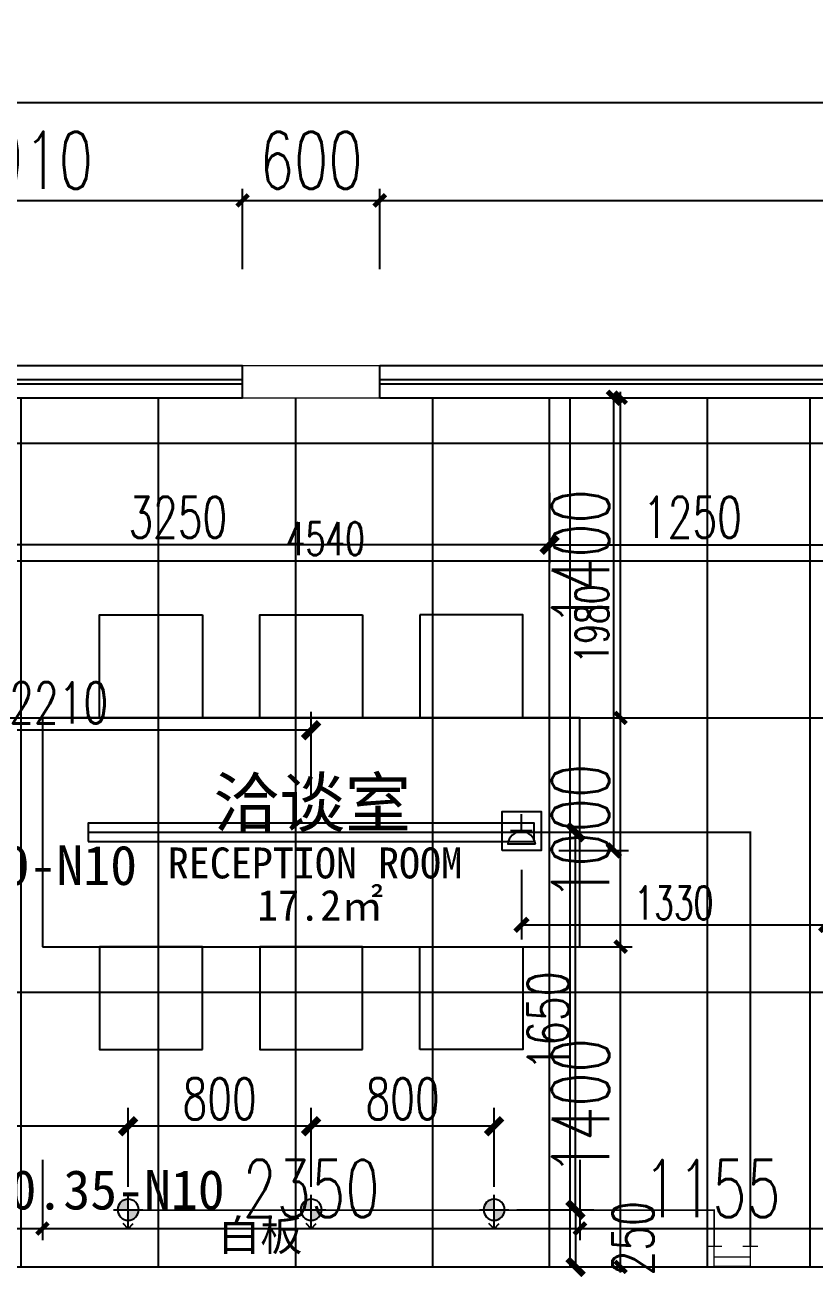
# Model space of a CAD drawing. Header units: millimetres. Extents: x 5625199 to 7433318, y -3316392 to -2552493.
# Drawn here: x 5901807 to 5905259, y -2583992 to -2578481 of the extents above; entities that cross this region are included whole.
import ezdxf

# ---------------------------------------------------------------- set-up
doc = ezdxf.new("R2010")
doc.units = ezdxf.units.MM
doc.header["$PDMODE"] = 35
doc.header["$PDSIZE"] = -10
doc.layers.add('001墙线', color=1, linetype='Continuous', lineweight=35)
for name, color, linetype in [('8', 8, 'Continuous'), ('PL-地坪线', 8, 'Continuous'), ('PL-天花', 30, 'Continuous'), ('PL-天花尺寸', 155, 'Continuous'), ('PL-文字标注', 2, 'Continuous'), ('PL-活动家具', 15, 'Continuous'), ('PL-灯具', 2, 'Continuous'), ('PL-灯具尺寸', 155, 'Continuous'), ('TXT【文字】', 8, 'Continuous'), ('开关', 1, 'Continuous'), ('插座', 1, 'Continuous')]:
    doc.layers.add(name, color=color, linetype=linetype)
doc.styles.add('STYLE2', font='simhei.ttf')
doc.styles.add('XZC', font='SIMPLEX.SHX', dxfattribs={"width": 0.7, "bigfont": 'hztxt.shx'})
doc.styles.add('标注-尺寸', font='simplex.shx', dxfattribs={"width": 0.7})
doc.styles.add('黑体', font='simhei.ttf')
doc.linetypes.add('LED_LINE', pattern='A,12.7,-5.08,["LED",XZC,S=2.54,R=0,X=-2.54,Y=-1.27],-6.35', length=24.13)
doc.dimstyles.new('100', dxfattribs={"dimtxt": 180, "dimasz": 70, "dimexe": 80, "dimexo": 100, "dimgap": 30, "dimtad": 1, "dimdec": 0, "dimrnd": 5, "dimdsep": 46, "dimtxsty": '标注-尺寸', "dimblk": 'ARCHTICK', "dimcen": 0.2, "dimdle": 5, "dimclrd": 8, "dimclre": 8, "dimclrt": 2, "dimadec": 0, "dimazin": 0, "dimtfac": 1, "dimtdec": 0, "dimtmove": 2, "dimatfit": 3, "dimldrblk": 'ccccc', "dimfxl": 300, "dimfxlon": 1, "dimtolj": 1, "dimtzin": 0, "dimarcsym": 0})
doc.dimstyles.new('MS55', dxfattribs={"dimscale": 0, "dimtxt": 5, "dimasz": 1, "dimexe": 1, "dimexo": 0.8, "dimgap": 1, "dimtad": 1, "dimdec": 0, "dimrnd": 5, "dimdsep": 46, "dimtxsty": '标注-尺寸', "dimblk": 'ARCHTICK', "dimcen": 0, "dimdle": 0.5, "dimclrd": 256, "dimclre": 256, "dimclrt": 50, "dimadec": 0, "dimazin": 0, "dimtfac": 1, "dimtdec": 0, "dimtix": 1, "dimtofl": 0, "dimtmove": 2, "dimatfit": 3, "dimldrblk": 'jt2', "dimfxl": 6, "dimfxlon": 1, "dimtvp": 1, "dimtolj": 1, "dimtzin": 0, "dimarcsym": 0})
doc.dimstyles.new('副本 100', dxfattribs={"dimscale": 0.8, "dimtxt": 180, "dimasz": 70, "dimexe": 80, "dimexo": 100, "dimgap": 30, "dimtad": 1, "dimdec": 0, "dimrnd": 5, "dimdsep": 46, "dimtxsty": '标注-尺寸', "dimblk": 'ARCHTICK', "dimcen": 0.2, "dimdle": 5, "dimclrd": 8, "dimclre": 8, "dimclrt": 2, "dimadec": 0, "dimazin": 0, "dimtfac": 1, "dimtdec": 0, "dimtmove": 2, "dimatfit": 3, "dimldrblk": 'ccccc', "dimfxl": 300, "dimfxlon": 1, "dimtolj": 1, "dimtzin": 0, "dimarcsym": 0})

# ---------------------------------------------------------------- blocks, each defined once
blk = doc.blocks.new('黑石hei10.cn06063789')
h = blk.add_hatch(color=8)
h.paths.add_polyline_path([(0, 42), (30, 42, 0.414214), (0, 72)])
h.paths.add_polyline_path([(0, 42), (-30, 42, 0.414214), (0, 12)])
at = {"color": 0}
for p, q in [((0, 96), (-14.6, 81.4)), ((0, 96), (0, 0)), ((0, 96), (14.6, 81.4)), ((-42, 42), (42, 42))]:
    blk.add_line(p, q, dxfattribs=at)
blk.add_circle((0, 42), 30, dxfattribs=at)
blk = doc.blocks.new('*U62')
at = {"layer": 'PL-灯具'}
blk.add_blockref('黑石hei10.cn06063789', (0, -42), dxfattribs=at)
blk = doc.blocks.new('_ArchTick')
at = {"color": 0, "linetype": 'ByBlock', "const_width": 0.4}
blk.add_lwpolyline([(-0.5, -0.5), (0.5, 0.5)], dxfattribs=at)
blk = doc.blocks.new('*D89')
at = {"layer": 'Defpoints', "color": 0, "transparency": 16777216}
for p in [(5904099.4, -2580425.3), (5905349.4, -2580425.3), (5905349.4, -2580752.3)]:
    blk.add_point(p, dxfattribs=at)
at = {"layer": 'PL-天花尺寸', "color": 8, "lineweight": -2, "ltscale": 500, "transparency": 16777216}
for p, q in [((5904099.4, -2580525.3), (5904099.4, -2580832.3)), ((5905349.4, -2580525.3), (5905349.4, -2580832.3)), ((5904094.4, -2580752.3), (5905354.4, -2580752.3))]:
    blk.add_line(p, q, dxfattribs=at)
at = {"layer": 'PL-天花尺寸', "color": 8, "linetype": 'ByBlock', "lineweight": -2, "transparency": 16777216, "xscale": 70, "yscale": 70, "zscale": 70, "rotation": 180}
blk.add_blockref('_ArchTick', (5904099.4, -2580752.3), dxfattribs=at)
at = {"layer": 'PL-天花尺寸', "color": 8, "linetype": 'ByBlock', "lineweight": -2, "transparency": 16777216, "xscale": 70, "yscale": 70, "zscale": 70}
blk.add_blockref('_ArchTick', (5905349.4, -2580752.3), dxfattribs=at)
at = {"layer": 'PL-天花尺寸', "color": 2, "ltscale": 500, "transparency": 16777216, "insert": (5904724.4, -2580632.3), "char_height": 180, "attachment_point": 5, "style": '标注-尺寸'}
blk.add_mtext('\\A1;1250', dxfattribs=at)
blk = doc.blocks.new('ccccc')
h = blk.add_hatch(color=44)
h.dxf.hatch_style = 1
h.paths.add_polyline_path([(-1.713, -1.115), (-1.349, -1.475), (0, 0), (-1.349, 1.475), (-1.713, 1.115), (-0.424, 0)])
at = {"color": 44}
for p, q in [((-1.349, 1.475), (-1.713, 1.115)), ((-1.713, 1.115), (-0.424, 0)), ((0, 0), (-1.349, 1.475)), ((-0.424, 0), (-5.067, 0)), ((-1.713, -1.115), (-0.424, 0)), ((0, 0), (-1.349, -1.475)), ((-1.349, -1.475), (-1.713, -1.115))]:
    blk.add_line(p, q, dxfattribs=at)
blk = doc.blocks.new('*D114')
at = {"layer": 'Defpoints', "color": 0, "transparency": 16777216}
for p in [(5903057.3, -2583294.4), (5903057.3, -2583659.3), (5903857.3, -2583659.3)]:
    blk.add_point(p, dxfattribs=at)
at = {"layer": 'PL-灯具尺寸', "color": 8, "lineweight": -2, "ltscale": 500, "transparency": 16777216}
for p, q in [((5903057.3, -2583559.3), (5903057.3, -2583214.4)), ((5903857.3, -2583559.3), (5903857.3, -2583214.4)), ((5903862.3, -2583294.4), (5903052.3, -2583294.4))]:
    blk.add_line(p, q, dxfattribs=at)
at = {"layer": 'PL-灯具尺寸', "color": 8, "linetype": 'ByBlock', "lineweight": -2, "transparency": 16777216, "xscale": 70, "yscale": 70, "zscale": 70, "rotation": 180}
blk.add_blockref('_ArchTick', (5903057.3, -2583294.4), dxfattribs=at)
at = {"layer": 'PL-灯具尺寸', "color": 8, "linetype": 'ByBlock', "lineweight": -2, "transparency": 16777216, "xscale": 70, "yscale": 70, "zscale": 70}
blk.add_blockref('_ArchTick', (5903857.3, -2583294.4), dxfattribs=at)
at = {"layer": 'PL-灯具尺寸', "color": 2, "ltscale": 500, "transparency": 16777216, "insert": (5903457.3, -2583174.4), "char_height": 180, "attachment_point": 5, "style": '标注-尺寸'}
blk.add_mtext('\\A1;800', dxfattribs=at)
blk = doc.blocks.new('*D115')
at = {"layer": 'Defpoints', "color": 0, "transparency": 16777216}
for p in [(5902257.3, -2583294.4), (5902257.3, -2583659.3), (5903057.3, -2583659.3)]:
    blk.add_point(p, dxfattribs=at)
at = {"layer": 'PL-灯具尺寸', "color": 8, "lineweight": -2, "ltscale": 500, "transparency": 16777216}
for p, q in [((5902257.3, -2583559.3), (5902257.3, -2583214.4)), ((5903057.3, -2583559.3), (5903057.3, -2583214.4)), ((5903062.3, -2583294.4), (5902252.3, -2583294.4))]:
    blk.add_line(p, q, dxfattribs=at)
at = {"layer": 'PL-灯具尺寸', "color": 8, "linetype": 'ByBlock', "lineweight": -2, "transparency": 16777216, "xscale": 70, "yscale": 70, "zscale": 70, "rotation": 180}
blk.add_blockref('_ArchTick', (5902257.3, -2583294.4), dxfattribs=at)
at = {"layer": 'PL-灯具尺寸', "color": 8, "linetype": 'ByBlock', "lineweight": -2, "transparency": 16777216, "xscale": 70, "yscale": 70, "zscale": 70}
blk.add_blockref('_ArchTick', (5903057.3, -2583294.4), dxfattribs=at)
at = {"layer": 'PL-灯具尺寸', "color": 2, "ltscale": 500, "transparency": 16777216, "insert": (5902657.3, -2583174.4), "char_height": 180, "attachment_point": 5, "style": '标注-尺寸'}
blk.add_mtext('\\A1;800', dxfattribs=at)
blk = doc.blocks.new('*D116')
at = {"layer": 'Defpoints', "color": 0, "transparency": 16777216}
for p in [(5900849.4, -2583294.4), (5900849.4, -2583659.3), (5902257.3, -2583659.3)]:
    blk.add_point(p, dxfattribs=at)
at = {"layer": 'PL-灯具尺寸', "color": 8, "lineweight": -2, "ltscale": 500, "transparency": 16777216}
for p, q in [((5900849.4, -2583559.3), (5900849.4, -2583214.4)), ((5902257.3, -2583559.3), (5902257.3, -2583214.4)), ((5902262.3, -2583294.4), (5900844.4, -2583294.4))]:
    blk.add_line(p, q, dxfattribs=at)
at = {"layer": 'PL-灯具尺寸', "color": 8, "linetype": 'ByBlock', "lineweight": -2, "transparency": 16777216, "xscale": 70, "yscale": 70, "zscale": 70, "rotation": 180}
blk.add_blockref('_ArchTick', (5900849.4, -2583294.4), dxfattribs=at)
at = {"layer": 'PL-灯具尺寸', "color": 8, "linetype": 'ByBlock', "lineweight": -2, "transparency": 16777216, "xscale": 70, "yscale": 70, "zscale": 70}
blk.add_blockref('_ArchTick', (5902257.3, -2583294.4), dxfattribs=at)
at = {"layer": 'PL-灯具尺寸', "color": 2, "ltscale": 500, "transparency": 16777216, "insert": (5901553.3, -2583174.4), "char_height": 180, "attachment_point": 5, "style": '标注-尺寸'}
blk.add_mtext('\\A1;1410', dxfattribs=at)
blk = doc.blocks.new('*D117')
at = {"layer": 'Defpoints', "color": 0, "transparency": 16777216}
for p in [(5903857.3, -2583659.3), (5903857.3, -2583909.3), (5904213.3, -2583909.3)]:
    blk.add_point(p, dxfattribs=at)
at = {"layer": 'PL-灯具尺寸', "color": 8, "lineweight": -2, "ltscale": 500, "transparency": 16777216}
for p, q in [((5903957.3, -2583659.3), (5904293.3, -2583659.3)), ((5904213.3, -2583654.3), (5904213.3, -2583914.3)), ((5903957.3, -2583909.3), (5904293.3, -2583909.3))]:
    blk.add_line(p, q, dxfattribs=at)
at = {"layer": 'PL-灯具尺寸', "color": 8, "linetype": 'ByBlock', "lineweight": -2, "transparency": 16777216, "xscale": 70, "yscale": 70, "zscale": 70}
for p, rotation in [((5904213.3, -2583659.3), 90), ((5904213.3, -2583909.3), 270)]:
    blk.add_blockref('_ArchTick', p, dxfattribs=dict(at, rotation=rotation))
at = {"layer": 'PL-灯具尺寸', "color": 2, "ltscale": 500, "transparency": 16777216, "insert": (5904464.8, -2583784.3), "char_height": 180, "attachment_point": 5, "rotation": 90, "style": '标注-尺寸'}
blk.add_mtext('\\A1;250', dxfattribs=at)
blk = doc.blocks.new('*D118')
at = {"layer": 'Defpoints', "color": 0, "transparency": 16777216}
for p in [(5904032.3, -2582009.3), (5904213.3, -2582009.3), (5903857.3, -2583659.3)]:
    blk.add_point(p, dxfattribs=at)
at = {"layer": 'PL-灯具尺寸', "color": 8, "lineweight": -2, "ltscale": 500, "transparency": 16777216}
for p, q in [((5904132.3, -2582009.3), (5904293.3, -2582009.3)), ((5904213.3, -2583664.3), (5904213.3, -2582004.3)), ((5903957.3, -2583659.3), (5904293.3, -2583659.3))]:
    blk.add_line(p, q, dxfattribs=at)
at = {"layer": 'PL-灯具尺寸', "color": 8, "linetype": 'ByBlock', "lineweight": -2, "transparency": 16777216, "xscale": 70, "yscale": 70, "zscale": 70}
for p, rotation in [((5904213.3, -2582009.3), 90), ((5904213.3, -2583659.3), 270)]:
    blk.add_blockref('_ArchTick', p, dxfattribs=dict(at, rotation=rotation))
at = {"layer": 'PL-灯具尺寸', "color": 2, "ltscale": 500, "transparency": 16777216, "insert": (5904093.3, -2582834.3), "char_height": 180, "attachment_point": 5, "rotation": 90, "style": '标注-尺寸'}
blk.add_mtext('\\A1;1650', dxfattribs=at)
blk = doc.blocks.new('*D119')
at = {"layer": 'Defpoints', "color": 0, "transparency": 16777216}
for p in [(5900849.4, -2581563), (5900849.4, -2582009.3), (5903057.3, -2582009.3)]:
    blk.add_point(p, dxfattribs=at)
at = {"layer": 'PL-灯具尺寸', "color": 8, "lineweight": -2, "ltscale": 500, "transparency": 16777216}
for p, q in [((5900849.4, -2581863), (5900849.4, -2581483)), ((5903057.3, -2581863), (5903057.3, -2581483)), ((5903062.3, -2581563), (5900844.4, -2581563))]:
    blk.add_line(p, q, dxfattribs=at)
at = {"layer": 'PL-灯具尺寸', "color": 8, "linetype": 'ByBlock', "lineweight": -2, "transparency": 16777216, "xscale": 70, "yscale": 70, "zscale": 70, "rotation": 180}
blk.add_blockref('_ArchTick', (5900849.4, -2581563), dxfattribs=at)
at = {"layer": 'PL-灯具尺寸', "color": 8, "linetype": 'ByBlock', "lineweight": -2, "transparency": 16777216, "xscale": 70, "yscale": 70, "zscale": 70}
blk.add_blockref('_ArchTick', (5903057.3, -2581563), dxfattribs=at)
at = {"layer": 'PL-灯具尺寸', "color": 2, "ltscale": 500, "transparency": 16777216, "insert": (5901953.3, -2581443), "char_height": 180, "attachment_point": 5, "style": '标注-尺寸'}
blk.add_mtext('\\A1;2210', dxfattribs=at)
blk = doc.blocks.new('G$CF87F0591')
at = {"layer": '001墙线', "const_width": 5.76}
blk.add_lwpolyline([(226.1, 89.8), (158.4, 89.8), (192.3, 89.8), (192.3, 2.9), (33.9, 2.9), (33.9, 89.8), (67.8, 89.8), (0, 89.8), (33.9, 89.8), (33.9, 43.3), (192.3, 43.3), (113.1, 43.3)], dxfattribs=at)
blk = doc.blocks.new('G$C5D224C30')
at = {"color": 1}
for p, q in [((85.2, 81.8), (85.2, 159)), ((131.9, 85.4), (36.7, 85.4)), ((145.8, 27.6), (24.5, 27.6))]:
    blk.add_line(p, q, dxfattribs=at)
blk.add_lwpolyline([(0, 0), (0, 170), (170.3, 170), (170.3, 0)], close=True, dxfattribs=at)
blk.add_arc((85.2, 20.8), 61, 6.4342, 173.5658, dxfattribs=at)
blk = doc.blocks.new('*D663')
at = {"layer": 'Defpoints', "color": 0, "transparency": 16777216}
for p in [(5903977.2, -2580109.3), (5904380.8, -2580109.3), (5903977.2, -2582088.4)]:
    blk.add_point(p, dxfattribs=at)
at = {"layer": '插座', "color": 8, "lineweight": -2, "ltscale": 500, "transparency": 16777216}
for p, q in [((5904140.8, -2580109.3), (5904444.8, -2580109.3)), ((5904380.8, -2582092.4), (5904380.8, -2580105.3)), ((5904140.8, -2582088.4), (5904444.8, -2582088.4))]:
    blk.add_line(p, q, dxfattribs=at)
at = {"layer": '插座', "color": 8, "linetype": 'ByBlock', "lineweight": -2, "transparency": 16777216, "xscale": 56, "yscale": 56, "zscale": 56}
for p, rotation in [((5904380.8, -2580109.3), 90), ((5904380.8, -2582088.4), 270)]:
    blk.add_blockref('_ArchTick', p, dxfattribs=dict(at, rotation=rotation))
at = {"layer": '插座', "color": 2, "ltscale": 500, "transparency": 16777216, "insert": (5904284.8, -2581098.8), "char_height": 144, "attachment_point": 5, "rotation": 90, "style": '标注-尺寸'}
blk.add_mtext('\\A1;1980', dxfattribs=at)
blk = doc.blocks.new('*D664')
at = {"layer": 'Defpoints', "color": 0, "transparency": 16777216}
for p in [(5903977.2, -2582088.4), (5905309.4, -2582088.4), (5905309.4, -2582413.8)]:
    blk.add_point(p, dxfattribs=at)
at = {"layer": '插座', "color": 8, "lineweight": -2, "ltscale": 500, "transparency": 16777216}
for p, q in [((5903977.2, -2582173.8), (5903977.2, -2582477.8)), ((5905309.4, -2582173.8), (5905309.4, -2582477.8)), ((5903973.2, -2582413.8), (5905313.4, -2582413.8))]:
    blk.add_line(p, q, dxfattribs=at)
at = {"layer": '插座', "color": 8, "linetype": 'ByBlock', "lineweight": -2, "transparency": 16777216, "xscale": 56, "yscale": 56, "zscale": 56, "rotation": 180}
blk.add_blockref('_ArchTick', (5903977.2, -2582413.8), dxfattribs=at)
at = {"layer": '插座', "color": 8, "linetype": 'ByBlock', "lineweight": -2, "transparency": 16777216, "xscale": 56, "yscale": 56, "zscale": 56}
blk.add_blockref('_ArchTick', (5905309.4, -2582413.8), dxfattribs=at)
at = {"layer": '插座', "color": 2, "ltscale": 500, "transparency": 16777216, "insert": (5904643.3, -2582317.8), "char_height": 144, "attachment_point": 5, "style": '标注-尺寸'}
blk.add_mtext('\\A1;1330', dxfattribs=at)
blk = doc.blocks.new('*D689')
at = {"layer": 'Defpoints', "color": 0, "transparency": 16777216}
for p in [(5900849.4, -2580285), (5904099.4, -2580425.3), (5900849.4, -2580752.3)]:
    blk.add_point(p, dxfattribs=at)
at = {"layer": 'PL-天花尺寸', "color": 8, "lineweight": -2, "ltscale": 500, "transparency": 16777216}
for p, q in [((5900849.4, -2580452.3), (5900849.4, -2580832.3)), ((5904099.4, -2580525.3), (5904099.4, -2580832.3)), ((5904104.4, -2580752.3), (5900844.4, -2580752.3))]:
    blk.add_line(p, q, dxfattribs=at)
at = {"layer": 'PL-天花尺寸', "color": 8, "linetype": 'ByBlock', "lineweight": -2, "transparency": 16777216, "xscale": 70, "yscale": 70, "zscale": 70, "rotation": 180}
blk.add_blockref('_ArchTick', (5900849.4, -2580752.3), dxfattribs=at)
at = {"layer": 'PL-天花尺寸', "color": 8, "linetype": 'ByBlock', "lineweight": -2, "transparency": 16777216, "xscale": 70, "yscale": 70, "zscale": 70}
blk.add_blockref('_ArchTick', (5904099.4, -2580752.3), dxfattribs=at)
at = {"layer": 'PL-天花尺寸', "color": 2, "ltscale": 500, "transparency": 16777216, "insert": (5902474.4, -2580632.3), "char_height": 180, "attachment_point": 5, "style": '标注-尺寸'}
blk.add_mtext('\\A1;3250', dxfattribs=at)
blk = doc.blocks.new('*D692')
at = {"layer": 'Defpoints', "color": 0, "transparency": 16777216}
for p in [(5900849.4, -2580537.6), (5905389.4, -2580537.6), (5905389.4, -2580821.9)]:
    blk.add_point(p, dxfattribs=at)
at = {"layer": 'PL-地坪线', "color": 8, "lineweight": -2, "ltscale": 500, "transparency": 16777216}
for p, q in [((5900849.4, -2580617.6), (5900849.4, -2580885.9)), ((5905389.4, -2580617.6), (5905389.4, -2580885.9)), ((5900845.4, -2580821.9), (5905393.4, -2580821.9))]:
    blk.add_line(p, q, dxfattribs=at)
at = {"layer": 'PL-地坪线', "color": 8, "linetype": 'ByBlock', "lineweight": -2, "transparency": 16777216, "xscale": 56, "yscale": 56, "zscale": 56, "rotation": 180}
blk.add_blockref('_ArchTick', (5900849.4, -2580821.9), dxfattribs=at)
at = {"layer": 'PL-地坪线', "color": 8, "linetype": 'ByBlock', "lineweight": -2, "transparency": 16777216, "xscale": 56, "yscale": 56, "zscale": 56}
blk.add_blockref('_ArchTick', (5905389.4, -2580821.9), dxfattribs=at)
at = {"layer": 'PL-地坪线', "color": 2, "ltscale": 500, "transparency": 16777216, "insert": (5903119.4, -2580725.9), "char_height": 144, "attachment_point": 5, "style": '标注-尺寸'}
blk.add_mtext('\\A1;4540', dxfattribs=at)
blk = doc.blocks.new('*D1221')
at = {"layer": '8', "lineweight": -2, "ltscale": 500, "transparency": 16777216}
for p, q in [((5900044.5, -2583909.3), (5900044.5, -2583859.3)), ((5900344.5, -2583909.3), (5899994.5, -2583909.3)), ((5900344.5, -2584049.3), (5899994.5, -2584049.3)), ((5900044.5, -2584049.3), (5900044.5, -2584099.3))]:
    blk.add_line(p, q, dxfattribs=at)
at = {"layer": 'Defpoints', "color": 0, "transparency": 16777216}
for p in [(5900044.5, -2583909.3), (5902316, -2583909.3), (5902316, -2584049.3)]:
    blk.add_point(p, dxfattribs=at)
at = {"layer": '8', "linetype": 'ByBlock', "lineweight": -2, "transparency": 16777216, "xscale": 50.00000000000001, "yscale": 50.00000000000001, "zscale": 50.00000000000001}
for p, rotation in [((5900044.5, -2583909.3), 270), ((5900044.5, -2584049.3), 90)]:
    blk.add_blockref('_ArchTick', p, dxfattribs=dict(at, rotation=rotation))
at = {"layer": '8', "color": 50, "ltscale": 500, "transparency": 16777216, "insert": (5899869.5, -2583979.3), "char_height": 250, "attachment_point": 5, "rotation": 90, "style": '标注-尺寸'}
blk.add_mtext('\\A1;140', dxfattribs=at)
blk = doc.blocks.new('jt2')
at = {"ltscale": 0.1}
blk.add_line((0, 0), (-1, 0), dxfattribs=at)
at = {"color": 6, "ltscale": 0.1}
blk.add_lwpolyline([(-1.22, 1.26), (-0.72, 1.5), (0.02, 0), (-0.72, -1.5), (-1.22, -1.26), (0, 0), (-1.22, 1.26)], dxfattribs=at)
blk = doc.blocks.new('*D1222')
at = {"layer": '8', "lineweight": -2, "ltscale": 500, "transparency": 16777216}
for p, q in [((5900344.5, -2580109.3), (5899994.5, -2580109.3)), ((5900044.5, -2583934.3), (5900044.5, -2580084.3)), ((5900344.5, -2583909.3), (5899994.5, -2583909.3))]:
    blk.add_line(p, q, dxfattribs=at)
at = {"layer": 'Defpoints', "color": 0, "transparency": 16777216}
for p in [(5900044.5, -2580109.3), (5903057.3, -2580109.3), (5902316, -2583909.3)]:
    blk.add_point(p, dxfattribs=at)
at = {"layer": '8', "linetype": 'ByBlock', "lineweight": -2, "transparency": 16777216, "xscale": 50.00000000000001, "yscale": 50.00000000000001, "zscale": 50.00000000000001}
for p, rotation in [((5900044.5, -2580109.3), 90), ((5900044.5, -2583909.3), 270)]:
    blk.add_blockref('_ArchTick', p, dxfattribs=dict(at, rotation=rotation))
at = {"layer": '8', "color": 50, "ltscale": 500, "transparency": 16777216, "insert": (5899869.5, -2582009.3), "char_height": 250, "attachment_point": 5, "rotation": 90, "style": '标注-尺寸'}
blk.add_mtext('\\A1;3800', dxfattribs=at)
blk = doc.blocks.new('*D1223')
at = {"layer": '8', "lineweight": -2, "ltscale": 500, "transparency": 16777216}
for p, q in [((5899862.7, -2580109.3), (5899512.7, -2580109.3)), ((5899562.7, -2580084.3), (5899562.7, -2598054.5)), ((5899862.7, -2598029.5), (5899512.7, -2598029.5))]:
    blk.add_line(p, q, dxfattribs=at)
at = {"layer": 'Defpoints', "color": 0, "transparency": 16777216}
for p in [(5903057.3, -2580109.3), (5899562.7, -2598029.5), (5903639.4, -2598029.5)]:
    blk.add_point(p, dxfattribs=at)
at = {"layer": '8', "linetype": 'ByBlock', "lineweight": -2, "transparency": 16777216, "xscale": 50.00000000000001, "yscale": 50.00000000000001, "zscale": 50.00000000000001}
for p, rotation in [((5899562.7, -2580109.3), 90), ((5899562.7, -2598029.5), 270)]:
    blk.add_blockref('_ArchTick', p, dxfattribs=dict(at, rotation=rotation))
at = {"layer": '8', "color": 50, "ltscale": 500, "transparency": 16777216, "insert": (5899387.7, -2589069.4), "char_height": 250, "attachment_point": 5, "rotation": 90, "style": '标注-尺寸'}
blk.add_mtext('\\A1;17920', dxfattribs=at)
blk = doc.blocks.new('*D1224')
at = {"layer": '8', "lineweight": -2, "ltscale": 500, "transparency": 16777216}
for p, q in [((5900849.4, -2579546.8), (5900849.4, -2579196.8)), ((5902757.3, -2579546.8), (5902757.3, -2579196.8)), ((5900824.4, -2579246.8), (5902782.3, -2579246.8))]:
    blk.add_line(p, q, dxfattribs=at)
at = {"layer": 'Defpoints', "color": 0, "transparency": 16777216}
for p in [(5902757.3, -2579246.8), (5902757.3, -2579969.3), (5900849.4, -2580994.1)]:
    blk.add_point(p, dxfattribs=at)
at = {"layer": '8', "linetype": 'ByBlock', "lineweight": -2, "transparency": 16777216, "xscale": 50.00000000000001, "yscale": 50.00000000000001, "zscale": 50.00000000000001, "rotation": 180}
blk.add_blockref('_ArchTick', (5900849.4, -2579246.8), dxfattribs=at)
at = {"layer": '8', "linetype": 'ByBlock', "lineweight": -2, "transparency": 16777216, "xscale": 50.00000000000001, "yscale": 50.00000000000001, "zscale": 50.00000000000001}
blk.add_blockref('_ArchTick', (5902757.3, -2579246.8), dxfattribs=at)
at = {"layer": '8', "color": 50, "ltscale": 500, "transparency": 16777216, "insert": (5901803.3, -2579071.8), "char_height": 250, "attachment_point": 5, "style": '标注-尺寸'}
blk.add_mtext('\\A1;1910', dxfattribs=at)
blk = doc.blocks.new('*D1225')
at = {"layer": '8', "lineweight": -2, "ltscale": 500, "transparency": 16777216}
for p, q in [((5900849.4, -2579120), (5900849.4, -2578770)), ((5927018.9, -2579120), (5927018.9, -2578770)), ((5927043.9, -2578820), (5900824.4, -2578820))]:
    blk.add_line(p, q, dxfattribs=at)
at = {"layer": 'Defpoints', "color": 0, "transparency": 16777216}
for p in [(5900849.4, -2578820), (5900849.4, -2580219.4), (5927018.9, -2580219.4)]:
    blk.add_point(p, dxfattribs=at)
at = {"layer": '8', "linetype": 'ByBlock', "lineweight": -2, "transparency": 16777216, "xscale": 50.00000000000001, "yscale": 50.00000000000001, "zscale": 50.00000000000001, "rotation": 180}
blk.add_blockref('_ArchTick', (5900849.4, -2578820), dxfattribs=at)
at = {"layer": '8', "linetype": 'ByBlock', "lineweight": -2, "transparency": 16777216, "xscale": 50.00000000000001, "yscale": 50.00000000000001, "zscale": 50.00000000000001}
blk.add_blockref('_ArchTick', (5927018.9, -2578820), dxfattribs=at)
at = {"layer": '8', "color": 50, "ltscale": 500, "transparency": 16777216, "insert": (5913934.2, -2578645), "char_height": 250, "attachment_point": 5, "style": '标注-尺寸'}
blk.add_mtext('\\A1;26170', dxfattribs=at)
blk = doc.blocks.new('*D1232')
at = {"layer": 'Defpoints', "color": 0, "transparency": 16777216}
for p in [(5900849.4, -2581939.3), (5901882.3, -2581939.3), (5901882.3, -2583741.7)]:
    blk.add_point(p, dxfattribs=at)
at = {"layer": 'TXT【文字】', "lineweight": -2, "ltscale": 500, "transparency": 16777216}
for p, q in [((5900849.4, -2583441.7), (5900849.4, -2583791.7)), ((5901882.3, -2583441.7), (5901882.3, -2583791.7)), ((5900824.4, -2583741.7), (5901907.3, -2583741.7))]:
    blk.add_line(p, q, dxfattribs=at)
at = {"layer": 'TXT【文字】', "linetype": 'ByBlock', "lineweight": -2, "transparency": 16777216, "xscale": 50.00000000000001, "yscale": 50.00000000000001, "zscale": 50.00000000000001, "rotation": 180}
blk.add_blockref('_ArchTick', (5900849.4, -2583741.7), dxfattribs=at)
at = {"layer": 'TXT【文字】', "linetype": 'ByBlock', "lineweight": -2, "transparency": 16777216, "xscale": 50.00000000000001, "yscale": 50.00000000000001, "zscale": 50.00000000000001}
blk.add_blockref('_ArchTick', (5901882.3, -2583741.7), dxfattribs=at)
at = {"layer": 'TXT【文字】', "color": 50, "ltscale": 500, "transparency": 16777216, "insert": (5901365.8, -2583566.7), "char_height": 250, "attachment_point": 5, "style": '标注-尺寸'}
blk.add_mtext('\\A1;1035', dxfattribs=at)
blk = doc.blocks.new('*D1233')
at = {"layer": 'Defpoints', "color": 0, "transparency": 16777216}
for p in [(5901882.3, -2581939.3), (5904232.3, -2582009.3), (5904232.3, -2583741.7)]:
    blk.add_point(p, dxfattribs=at)
at = {"layer": 'TXT【文字】', "lineweight": -2, "ltscale": 500, "transparency": 16777216}
for p, q in [((5901882.3, -2583441.7), (5901882.3, -2583791.7)), ((5904232.3, -2583441.7), (5904232.3, -2583791.7)), ((5901857.3, -2583741.7), (5904257.3, -2583741.7))]:
    blk.add_line(p, q, dxfattribs=at)
at = {"layer": 'TXT【文字】', "linetype": 'ByBlock', "lineweight": -2, "transparency": 16777216, "xscale": 50.00000000000001, "yscale": 50.00000000000001, "zscale": 50.00000000000001, "rotation": 180}
blk.add_blockref('_ArchTick', (5901882.3, -2583741.7), dxfattribs=at)
at = {"layer": 'TXT【文字】', "linetype": 'ByBlock', "lineweight": -2, "transparency": 16777216, "xscale": 50.00000000000001, "yscale": 50.00000000000001, "zscale": 50.00000000000001}
blk.add_blockref('_ArchTick', (5904232.3, -2583741.7), dxfattribs=at)
at = {"layer": 'TXT【文字】', "color": 50, "ltscale": 500, "transparency": 16777216, "insert": (5903057.3, -2583566.7), "char_height": 250, "attachment_point": 5, "style": '标注-尺寸'}
blk.add_mtext('\\A1;2350', dxfattribs=at)
blk = doc.blocks.new('*D1234')
at = {"layer": 'Defpoints', "color": 0, "transparency": 16777216}
for p in [(5904232.3, -2582009.3), (5905389.4, -2583076.1), (5905389.4, -2583741.7)]:
    blk.add_point(p, dxfattribs=at)
at = {"layer": 'TXT【文字】', "lineweight": -2, "ltscale": 500, "transparency": 16777216}
for p, q in [((5904232.3, -2583441.7), (5904232.3, -2583791.7)), ((5905389.4, -2583441.7), (5905389.4, -2583791.7)), ((5904207.3, -2583741.7), (5905414.4, -2583741.7))]:
    blk.add_line(p, q, dxfattribs=at)
at = {"layer": 'TXT【文字】', "linetype": 'ByBlock', "lineweight": -2, "transparency": 16777216, "xscale": 50.00000000000001, "yscale": 50.00000000000001, "zscale": 50.00000000000001, "rotation": 180}
blk.add_blockref('_ArchTick', (5904232.3, -2583741.7), dxfattribs=at)
at = {"layer": 'TXT【文字】', "linetype": 'ByBlock', "lineweight": -2, "transparency": 16777216, "xscale": 50.00000000000001, "yscale": 50.00000000000001, "zscale": 50.00000000000001}
blk.add_blockref('_ArchTick', (5905389.4, -2583741.7), dxfattribs=at)
at = {"layer": 'TXT【文字】', "color": 50, "ltscale": 500, "transparency": 16777216, "insert": (5904810.8, -2583566.7), "char_height": 250, "attachment_point": 5, "style": '标注-尺寸'}
blk.add_mtext('\\A1;1155', dxfattribs=at)
blk = doc.blocks.new('*D1235')
at = {"layer": 'Defpoints', "color": 0, "transparency": 16777216}
for p in [(5903757.3, -2582509.3), (5904410.4, -2582509.3), (5903876, -2583909.3)]:
    blk.add_point(p, dxfattribs=at)
at = {"layer": 'TXT【文字】', "lineweight": -2, "ltscale": 500, "transparency": 16777216}
for p, q in [((5904410.4, -2583934.3), (5904410.4, -2582484.3)), ((5904110.4, -2582509.3), (5904460.4, -2582509.3)), ((5904110.4, -2583909.3), (5904460.4, -2583909.3))]:
    blk.add_line(p, q, dxfattribs=at)
at = {"layer": 'TXT【文字】', "linetype": 'ByBlock', "lineweight": -2, "transparency": 16777216, "xscale": 50.00000000000001, "yscale": 50.00000000000001, "zscale": 50.00000000000001}
for p, rotation in [((5904410.4, -2582509.3), 90), ((5904410.4, -2583909.3), 270)]:
    blk.add_blockref('_ArchTick', p, dxfattribs=dict(at, rotation=rotation))
at = {"layer": 'TXT【文字】', "color": 50, "ltscale": 500, "transparency": 16777216, "insert": (5904235.4, -2583209.3), "char_height": 250, "attachment_point": 5, "rotation": 90, "style": '标注-尺寸'}
blk.add_mtext('\\A1;1400', dxfattribs=at)
blk = doc.blocks.new('*D1236')
at = {"layer": 'Defpoints', "color": 0, "transparency": 16777216}
for p in [(5904132.3, -2581509.3), (5904410.4, -2581509.3), (5903757.3, -2582509.3)]:
    blk.add_point(p, dxfattribs=at)
at = {"layer": 'TXT【文字】', "lineweight": -2, "ltscale": 500, "transparency": 16777216}
for p, q in [((5904410.4, -2582534.3), (5904410.4, -2581484.3)), ((5904172.3, -2581509.3), (5904460.4, -2581509.3)), ((5904110.4, -2582509.3), (5904460.4, -2582509.3))]:
    blk.add_line(p, q, dxfattribs=at)
at = {"layer": 'TXT【文字】', "linetype": 'ByBlock', "lineweight": -2, "transparency": 16777216, "xscale": 50.00000000000001, "yscale": 50.00000000000001, "zscale": 50.00000000000001}
for p, rotation in [((5904410.4, -2581509.3), 90), ((5904410.4, -2582509.3), 270)]:
    blk.add_blockref('_ArchTick', p, dxfattribs=dict(at, rotation=rotation))
at = {"layer": 'TXT【文字】', "color": 50, "ltscale": 500, "transparency": 16777216, "insert": (5904235.4, -2582009.3), "char_height": 250, "attachment_point": 5, "rotation": 90, "style": '标注-尺寸'}
blk.add_mtext('\\A1;1000', dxfattribs=at)
blk = doc.blocks.new('*D1237')
at = {"layer": 'Defpoints', "color": 0, "transparency": 16777216}
for p in [(5904132.3, -2580109.3), (5904410.4, -2580109.3), (5904132.3, -2581509.3)]:
    blk.add_point(p, dxfattribs=at)
at = {"layer": 'TXT【文字】', "lineweight": -2, "ltscale": 500, "transparency": 16777216}
for p, q in [((5904172.3, -2580109.3), (5904460.4, -2580109.3)), ((5904410.4, -2581534.3), (5904410.4, -2580084.3)), ((5904172.3, -2581509.3), (5904460.4, -2581509.3))]:
    blk.add_line(p, q, dxfattribs=at)
at = {"layer": 'TXT【文字】', "linetype": 'ByBlock', "lineweight": -2, "transparency": 16777216, "xscale": 50.00000000000001, "yscale": 50.00000000000001, "zscale": 50.00000000000001}
for p, rotation in [((5904410.4, -2580109.3), 90), ((5904410.4, -2581509.3), 270)]:
    blk.add_blockref('_ArchTick', p, dxfattribs=dict(at, rotation=rotation))
at = {"layer": 'TXT【文字】', "color": 50, "ltscale": 500, "transparency": 16777216, "insert": (5904235.4, -2580809.3), "char_height": 250, "attachment_point": 5, "rotation": 90, "style": '标注-尺寸'}
blk.add_mtext('\\A1;1400', dxfattribs=at)
blk = doc.blocks.new('*D1281')
at = {"layer": '8', "lineweight": -2, "ltscale": 500, "transparency": 16777216}
for p, q in [((5902757.3, -2579546.8), (5902757.3, -2579196.8)), ((5903357.3, -2579546.8), (5903357.3, -2579196.8)), ((5902732.3, -2579246.8), (5903382.3, -2579246.8))]:
    blk.add_line(p, q, dxfattribs=at)
at = {"layer": 'Defpoints', "color": 0, "transparency": 16777216}
for p in [(5903357.3, -2579246.8), (5902757.3, -2579969.3), (5903357.3, -2579969.3)]:
    blk.add_point(p, dxfattribs=at)
at = {"layer": '8', "linetype": 'ByBlock', "lineweight": -2, "transparency": 16777216, "xscale": 50.00000000000001, "yscale": 50.00000000000001, "zscale": 50.00000000000001, "rotation": 180}
blk.add_blockref('_ArchTick', (5902757.3, -2579246.8), dxfattribs=at)
at = {"layer": '8', "linetype": 'ByBlock', "lineweight": -2, "transparency": 16777216, "xscale": 50.00000000000001, "yscale": 50.00000000000001, "zscale": 50.00000000000001}
blk.add_blockref('_ArchTick', (5903357.3, -2579246.8), dxfattribs=at)
at = {"layer": '8', "color": 50, "ltscale": 500, "transparency": 16777216, "insert": (5903057.3, -2579071.8), "char_height": 250, "attachment_point": 5, "style": '标注-尺寸'}
blk.add_mtext('\\A1;600', dxfattribs=at)
blk = doc.blocks.new('*D1282')
at = {"layer": '8', "lineweight": -2, "ltscale": 500, "transparency": 16777216}
for p, q in [((5903357.3, -2579546.8), (5903357.3, -2579196.8)), ((5908757.3, -2579546.8), (5908757.3, -2579196.8)), ((5903332.3, -2579246.8), (5908782.3, -2579246.8))]:
    blk.add_line(p, q, dxfattribs=at)
at = {"layer": 'Defpoints', "color": 0, "transparency": 16777216}
for p in [(5908757.3, -2579246.8), (5903357.3, -2579969.3), (5908757.3, -2579969.3)]:
    blk.add_point(p, dxfattribs=at)
at = {"layer": '8', "linetype": 'ByBlock', "lineweight": -2, "transparency": 16777216, "xscale": 50.00000000000001, "yscale": 50.00000000000001, "zscale": 50.00000000000001, "rotation": 180}
blk.add_blockref('_ArchTick', (5903357.3, -2579246.8), dxfattribs=at)
at = {"layer": '8', "linetype": 'ByBlock', "lineweight": -2, "transparency": 16777216, "xscale": 50.00000000000001, "yscale": 50.00000000000001, "zscale": 50.00000000000001}
blk.add_blockref('_ArchTick', (5908757.3, -2579246.8), dxfattribs=at)
at = {"layer": '8', "color": 50, "ltscale": 500, "transparency": 16777216, "insert": (5906057.3, -2579071.8), "char_height": 250, "attachment_point": 5, "style": '标注-尺寸'}
blk.add_mtext('\\A1;5400', dxfattribs=at)

msp = doc.modelspace()

# ---------------------------------------------------------------- hatches: boundary and pattern name
at = {"layer": 'PL-地坪线', "ltscale": 500}
h = msp.add_hatch(dxfattribs=at)
h.set_pattern_fill('_USER', color=250, scale=600, angle=90, pattern_type=0)
h.set_pattern_definition([(90, (5905389.4, -2583909.3), (-600, 4e-14), [])])
h.paths.add_polyline_path([(5903357.27, -2580109.31), (5902757.27, -2580109.31), (5900849.36, -2580109.31), (5900849.36, -2583909.31), (5902909.37, -2583909.31), (5905389.39, -2583909.31), (5905389.39, -2580109.31)])
h = msp.add_hatch(dxfattribs=at)
h.set_pattern_fill('_USER', color=250, scale=1200, pattern_type=0)
h.set_pattern_definition([(0, (5905389.4, -2583909.3), (0, 1200), [])])
h.paths.add_polyline_path([(5903357.27, -2580109.31), (5902757.27, -2580109.31), (5900849.36, -2580109.31), (5900849.36, -2583909.31), (5902909.37, -2583909.31), (5905389.39, -2583909.31), (5905389.39, -2580109.31)])
h = msp.add_hatch(dxfattribs=at)
h.set_pattern_fill('_USER', color=250, scale=1200, angle=90, pattern_type=0)
h.set_pattern_definition([(90, (5919849.4, -2585359.4), (-1200, 7e-14), [])])
h.paths.add_polyline_path([(5927018.95, -2585729.48), (5927018.95, -2585339.42), (5925478.78, -2585339.42), (5925328.78, -2585339.42), (5923168.78, -2585339.42), (5923068.78, -2585339.42), (5923018.78, -2585339.42), (5923018.78, -2585289.42), (5923018.78, -2585189.42), (5923018.78, -2580509.31), (5923018.78, -2580109.31), (5922418.78, -2580109.31), (5921357.27, -2580109.31), (5920757.27, -2580109.31), (5915357.27, -2580109.31), (5914757.27, -2580109.31), (5909357.27, -2580109.31), (5908757.27, -2580109.31), (5905389.39, -2580109.31), (5905389.39, -2583909.31), (5905389.39, -2584049.31), (5905389.39, -2585189.42), (5907850.52, -2585189.42), (5907850.52, -2584589.42), (5908000.52, -2584589.42), (5908600.52, -2584589.42), (5908750.52, -2584589.42), (5908750.52, -2585189.42), (5912854.13, -2585189.42), (5912854.13, -2584589.42), (5913004.13, -2584589.42), (5913004.13, -2585339.42), (5915404.13, -2585339.42), (5915404.13, -2584589.42), (5915554.13, -2584589.42), (5915554.13, -2585189.42), (5919699.42, -2585189.42), (5919699.42, -2584589.42), (5919849.42, -2584589.42), (5919849.42, -2585339.42), (5919849.42, -2585349.42), (5919849.42, -2585359.42), (5919849.42, -2587719.42), (5919849.42, -2587729.42), (5919849.42, -2587739.42), (5919849.42, -2588489.42), (5919699.42, -2588489.42), (5919699.42, -2587889.42), (5915554.13, -2587889.42), (5915554.13, -2588489.42), (5915404.13, -2588489.42), (5915404.13, -2587739.42), (5913004.13, -2587739.42), (5913004.13, -2588489.42), (5912854.13, -2588489.42), (5912854.13, -2587889.42), (5908750.52, -2587889.42), (5908750.52, -2588489.42), (5908600.52, -2588489.42), (5908600.52, -2587739.42), (5908000.52, -2587739.42), (5908000.52, -2588489.42), (5907850.52, -2588489.42), (5907850.52, -2587889.42), (5905389.66, -2587889.42), (5905389.39, -2590009.53), (5903189.37, -2590009.53), (5903189.37, -2598029.48), (5905109.37, -2598029.48), (5907882.09, -2598029.48), (5920336.21, -2598029.48), (5923109.37, -2598029.48), (5925063.95, -2598029.48), (5926523.14, -2598029.48), (5927018.96, -2598029.48), (5927018.94, -2597729.66), (5926984.21, -2595029.85), (5923018.77, -2595029.85), (5923018.77, -2593127.21), (5923152.98, -2593127.21), (5923152.98, -2593687.74), (5923224.03, -2593687.74), (5924124.04, -2593687.74), (5924787.2, -2593687.74), (5924787.2, -2591366.67), (5924124.04, -2591366.67), (5923224.03, -2591366.67), (5923152.98, -2591366.67), (5923152.98, -2591927.2), (5923018.77, -2591927.2), (5923018.77, -2591579.55), (5921718.77, -2591579.55), (5921718.77, -2595029.85), (5921568.77, -2595029.85), (5921568.77, -2591579.55), (5921468.77, -2591579.55), (5921468.77, -2591429.55), (5923018.77, -2591429.55), (5923018.77, -2589809.55), (5927018.95, -2589809.55), (5927018.95, -2586329.48), (5927018.95, -2585774.42)])
h.paths.add_polyline_path([(5906475.65, -2595493.67), (5907291.12, -2595493.67), (5907698.86, -2596199.89), (5907291.12, -2596906.11), (5906475.65, -2596906.11), (5906067.92, -2596199.89)], flags=16)
h.paths.add_polyline_path([(5906533.39, -2595593.67), (5907233.39, -2595593.67), (5907583.39, -2596199.89), (5907233.39, -2596806.11), (5906533.39, -2596806.11), (5906183.39, -2596199.89)], flags=0)
h.paths.add_polyline_path([(5907239.37, -2596199.48, 1), (5906539.37, -2596199.48, 1)], flags=0)

# ---------------------------------------------------------------- linework, layer by layer
at = {"color": 250, "ltscale": 500}
for p, q in [((5900849.36, -2579969.31), (5902757.27, -2579969.31)), ((5903357.27, -2579969.31), (5908757.27, -2579969.31)), ((5900849.36, -2580109.31), (5902757.27, -2580109.31)), ((5903357.27, -2580109.31), (5908757.27, -2580109.31))]:
    msp.add_line(p, q, dxfattribs=at)
at = {"color": 255}
for p, q in [((5902757.27, -2580109.31), (5902757.27, -2579969.31)), ((5903357.27, -2580109.31), (5903357.27, -2579969.31))]:
    msp.add_line(p, q, dxfattribs=at)
at = {"color": 255, "lineweight": 9}
for p, q in [((5902757.27, -2579969.31), (5903357.27, -2579969.31)), ((5902757.27, -2580109.31), (5903357.27, -2580109.31))]:
    msp.add_line(p, q, dxfattribs=at)
at = {"color": 3, "ltscale": 500}
for p, q in [((5900849.36, -2580029.31), (5902757.27, -2580029.31)), ((5900849.36, -2580049.31), (5902757.27, -2580049.31)), ((5903357.27, -2580029.31), (5908757.27, -2580029.31)), ((5903357.27, -2580049.31), (5908757.27, -2580049.31))]:
    msp.add_line(p, q, dxfattribs=at)
at = {"lineweight": 9}
for p in [(5900849.36, -2583909.31), (5905389.39, -2583909.31), (5902909.37, -2583909.31)]:
    msp.add_line(p, (5902909.37, -2583909.31), dxfattribs=at)
at = {"layer": 'PL-天花', "ltscale": 500}
for p, q in [((5904099.39, -2583909.31), (5904099.39, -2580109.31)), ((5905239.39, -2583909.31), (5905239.39, -2580109.31))]:
    msp.add_line(p, q, dxfattribs=at)
at = {"layer": 'PL-天花', "color": 2, "linetype": 'LED_LINE', "ltscale": 0.3}
msp.add_line((5902082.27, -2582009.31), (5904032.27, -2582009.31), dxfattribs=at)
at = {"layer": 'PL-天花', "ltscale": 500}
msp.add_lwpolyline([(5902082.27, -2582049.31), (5904032.27, -2582049.31), (5904032.27, -2581969.31), (5902082.27, -2581969.31)], close=True, dxfattribs=at)
at = {"layer": 'PL-活动家具', "color": 8}
for points in [[(5902582.27, -2581059.31), (5902582.27, -2581509.31), (5902132.27, -2581509.31), (5902132.27, -2581059.31)], [(5903282.27, -2581059.31), (5903282.27, -2581509.31), (5902832.27, -2581509.31), (5902832.27, -2581059.31)], [(5903532.27, -2581059.31), (5903532.27, -2581509.31), (5903982.27, -2581509.31), (5903982.27, -2581059.31)], [(5902582.27, -2582959.31), (5902582.27, -2582509.31), (5902132.27, -2582509.31), (5902132.27, -2582959.31)], [(5903282.27, -2582959.31), (5903282.27, -2582509.31), (5902832.27, -2582509.31), (5902832.27, -2582959.31)], [(5903532.27, -2582959.31), (5903532.27, -2582509.31), (5903982.27, -2582509.31), (5903982.27, -2582959.31)]]:
    msp.add_lwpolyline(points, close=True, dxfattribs=at)
at = {"layer": 'PL-活动家具'}
msp.add_lwpolyline([(5901882.27, -2582509.31), (5904232.27, -2582509.31), (5904232.27, -2581509.31), (5901882.27, -2581509.31)], close=True, dxfattribs=at)
at = {"layer": '开关', "const_width": 7.95}
for points in [[(5904977.71, -2583819.52), (5904977.71, -2582009.76), (5904023.86, -2582009.76)], [(5904819.35, -2583819.52), (5904819.35, -2583661.34), (5902251.37, -2583661.34)]]:
    msp.add_lwpolyline(points, dxfattribs=at)

# ---------------------------------------------------------------- block references
at = {"layer": 'PL-灯具', "xscale": -1.536000000000001, "yscale": 1.536000000000001, "zscale": 1.536000000000001, "rotation": 179.9999999999999}
for p in [(5902257.27, -2583659.31), (5903057.27, -2583659.31), (5903857.27, -2583659.31)]:
    msp.add_blockref('*U62', p, dxfattribs=at)
at = {"layer": '开关'}
msp.add_blockref('G$CF87F0591', (5904785.45, -2583909.31), dxfattribs=at)
at = {"layer": '插座', "color": 8, "rotation": 359.9999974755499}
msp.add_blockref('G$C5D224C30', (5903892.06, -2582088.38), dxfattribs=at)

# ---------------------------------------------------------------- texts
at = {"layer": 'PL-文字标注', "color": 2, "style": '黑体'}
for s, height, p in [('洽谈室', 211.2, (5902629.72, -2581985.26)), ('RECEPTION ROOM', 135.168, (5902430.16, -2582210.88)), ('白板', 135.168, (5902650.34, -2583838.66))]:
    msp.add_text(s, height=height, dxfattribs=at).set_placement(p)
at = {"layer": 'PL-文字标注', "color": 2, "insert": (5902821.24, -2582260.43), "char_height": 135.168, "width": 1611.8285, "attachment_point": 1, "style": '黑体'}
msp.add_mtext('17.2㎡', dxfattribs=at)
at = {"layer": '插座', "color": 1, "ltscale": 0.5, "style": 'STYLE2'}
for s, p in [('H=1.20-N10', (5901120.84, -2582239.95)), ('H=0.35-N10', (5901503.77, -2583658.46))]:
    msp.add_text(s, height=172.8, rotation=0.01848, dxfattribs=at).set_placement(p)

# ---------------------------------------------------------------- dimensions: what is measured, and where the dimension line sits
at = {"layer": '8', "color": 8, "ltscale": 500}
for base, p1, p2, override, picture, middle in [((5900849.36, -2578820.02), (5927018.95, -2580219.4), (5900849.36, -2580219.39), {"dimscale": 50}, '*D1225', (5913934.16, -2578645.02)), ((5902757.27, -2579246.76), (5900849.36, -2580994.13), (5902757.27, -2579969.31), {"dimscale": 50, "dimtxsty": '标注-尺寸', "dimldrblk": 'jt2'}, '*D1224', (5901803.32, -2579071.76)), ((5903357.27, -2579246.76), (5902757.27, -2579969.31), (5903357.27, -2579969.31), {"dimscale": 50, "dimtxsty": '标注-尺寸', "dimldrblk": 'jt2'}, '*D1281', (5903057.27, -2579071.76)), ((5908757.27, -2579246.76), (5903357.27, -2579969.31), (5908757.27, -2579969.31), {"dimscale": 50, "dimtxsty": '标注-尺寸', "dimldrblk": 'jt2'}, '*D1282', (5906057.27, -2579071.76))]:
    dim = msp.add_linear_dim(base=base, p1=p1, p2=p2, dimstyle='MS55', override=override, dxfattribs=at)
    dim.commit()
    dim.dimension.update_dxf_attribs({"geometry": picture, "text_midpoint": middle})
for base, p1, p2, picture, middle in [((5899562.67, -2598029.48), (5903057.27, -2580109.31), (5903639.37, -2598029.48), '*D1223', (5899387.67, -2589069.4)), ((5900044.47, -2580109.31), (5902316.04, -2583909.31), (5903057.27, -2580109.31), '*D1222', (5899869.47, -2582009.31)), ((5900044.47, -2583909.31), (5902316.04, -2584049.31), (5902316.04, -2583909.31), '*D1221', (5899869.47, -2583979.31))]:
    dim = msp.add_linear_dim(base=base, p1=p1, p2=p2, angle=90, dimstyle='MS55', override={"dimscale": 50}, dxfattribs=at)
    dim.commit()
    dim.dimension.update_dxf_attribs({"geometry": picture, "text_midpoint": middle})
at = {"layer": 'PL-地坪线', "ltscale": 500}
dim = msp.add_linear_dim(base=(5905389.39, -2580821.94), p1=(5900849.36, -2580537.65), p2=(5905389.39, -2580537.65), dimstyle='副本 100', dxfattribs=at)
dim.commit()
dim.dimension.update_dxf_attribs({"geometry": '*D692', "text_midpoint": (5903119.38, -2580725.94)})
at = {"layer": 'PL-天花尺寸', "ltscale": 500}
dim = msp.add_linear_dim(base=(5900849.36, -2580752.34), p1=(5904099.39, -2580425.3), p2=(5900849.36, -2580285.03), dimstyle='100', override={"dimtxsty": '标注-尺寸', "dimldrblk": 'ccccc'}, dxfattribs=at)
dim.commit()
dim.dimension.update_dxf_attribs({"geometry": '*D689', "text_midpoint": (5902474.38, -2580632.34)})
dim = msp.add_linear_dim(base=(5905349.39, -2580752.34), p1=(5904099.39, -2580425.3), p2=(5905349.39, -2580425.3), dimstyle='100', dxfattribs=at)
dim.commit()
dim.dimension.update_dxf_attribs({"geometry": '*D89', "text_midpoint": (5904724.39, -2580632.34)})
at = {"layer": 'PL-灯具尺寸', "ltscale": 500}
for base, p1, p2, picture, middle in [((5900849.36, -2581563.04), (5903057.27, -2582009.31), (5900849.36, -2582009.31), '*D119', (5901953.32, -2581443.04)), ((5900849.36, -2583294.37), (5902257.27, -2583659.31), (5900849.36, -2583659.31), '*D116', (5901553.32, -2583174.37)), ((5902257.27, -2583294.37), (5903057.27, -2583659.31), (5902257.27, -2583659.31), '*D115', (5902657.27, -2583174.37)), ((5903057.27, -2583294.37), (5903857.27, -2583659.31), (5903057.27, -2583659.31), '*D114', (5903457.27, -2583174.37))]:
    dim = msp.add_linear_dim(base=base, p1=p1, p2=p2, dimstyle='100', dxfattribs=at)
    dim.commit()
    dim.dimension.update_dxf_attribs({"geometry": picture, "text_midpoint": middle})
dim = msp.add_linear_dim(base=(5904213.29, -2582009.31), p1=(5903857.27, -2583659.31), p2=(5904032.27, -2582009.31), angle=90, dimstyle='100', dxfattribs=at)
dim.commit()
dim.dimension.update_dxf_attribs({"geometry": '*D118', "text_midpoint": (5904093.29, -2582834.31)})
dim = msp.add_linear_dim(base=(5904213.29, -2583909.31), p1=(5903857.27, -2583659.31), p2=(5903857.27, -2583909.31), angle=90, dimstyle='100', dxfattribs=at)
dim.commit()
dim.dimension.update_dxf_attribs({"geometry": '*D117', "text_midpoint": (5904464.78, -2583784.31), "dimtype": 160})
at = {"layer": 'TXT【文字】', "color": 8, "ltscale": 500}
for base, p1, p2, picture, middle in [((5904410.37, -2580109.31), (5904132.27, -2581509.31), (5904132.27, -2580109.31), '*D1237', (5904235.37, -2580809.31)), ((5904410.37, -2581509.31), (5903757.27, -2582509.31), (5904132.27, -2581509.31), '*D1236', (5904235.37, -2582009.31)), ((5904410.37, -2582509.31), (5903876.05, -2583909.31), (5903757.27, -2582509.31), '*D1235', (5904235.37, -2583209.31))]:
    dim = msp.add_linear_dim(base=base, p1=p1, p2=p2, angle=90, dimstyle='MS55', override={"dimscale": 50}, dxfattribs=at)
    dim.commit()
    dim.dimension.update_dxf_attribs({"geometry": picture, "text_midpoint": middle})
for base, p1, p2, picture, middle in [((5901882.27, -2583741.72), (5900849.36, -2581939.31), (5901882.27, -2581939.31), '*D1232', (5901365.82, -2583566.72)), ((5904232.27, -2583741.72), (5901882.27, -2581939.31), (5904232.27, -2582009.31), '*D1233', (5903057.27, -2583566.72)), ((5905389.39, -2583741.72), (5904232.27, -2582009.31), (5905389.39, -2583076.14), '*D1234', (5904810.83, -2583566.72))]:
    dim = msp.add_linear_dim(base=base, p1=p1, p2=p2, dimstyle='MS55', override={"dimscale": 50}, dxfattribs=at)
    dim.commit()
    dim.dimension.update_dxf_attribs({"geometry": picture, "text_midpoint": middle})
at = {"layer": '插座', "ltscale": 500}
dim = msp.add_linear_dim(base=(5904380.82, -2580109.31), p1=(5903977.2, -2582088.38), p2=(5903977.2, -2580109.31), angle=90, dimstyle='副本 100', dxfattribs=at)
dim.commit()
dim.dimension.update_dxf_attribs({"geometry": '*D663', "text_midpoint": (5904284.82, -2581098.84)})
dim = msp.add_linear_dim(base=(5905309.39, -2582413.8), p1=(5903977.2, -2582088.38), p2=(5905309.39, -2582088.38), dimstyle='副本 100', dxfattribs=at)
dim.commit()
dim.dimension.update_dxf_attribs({"geometry": '*D664', "text_midpoint": (5904643.29, -2582317.8)})

doc.saveas('drawing.dxf')
